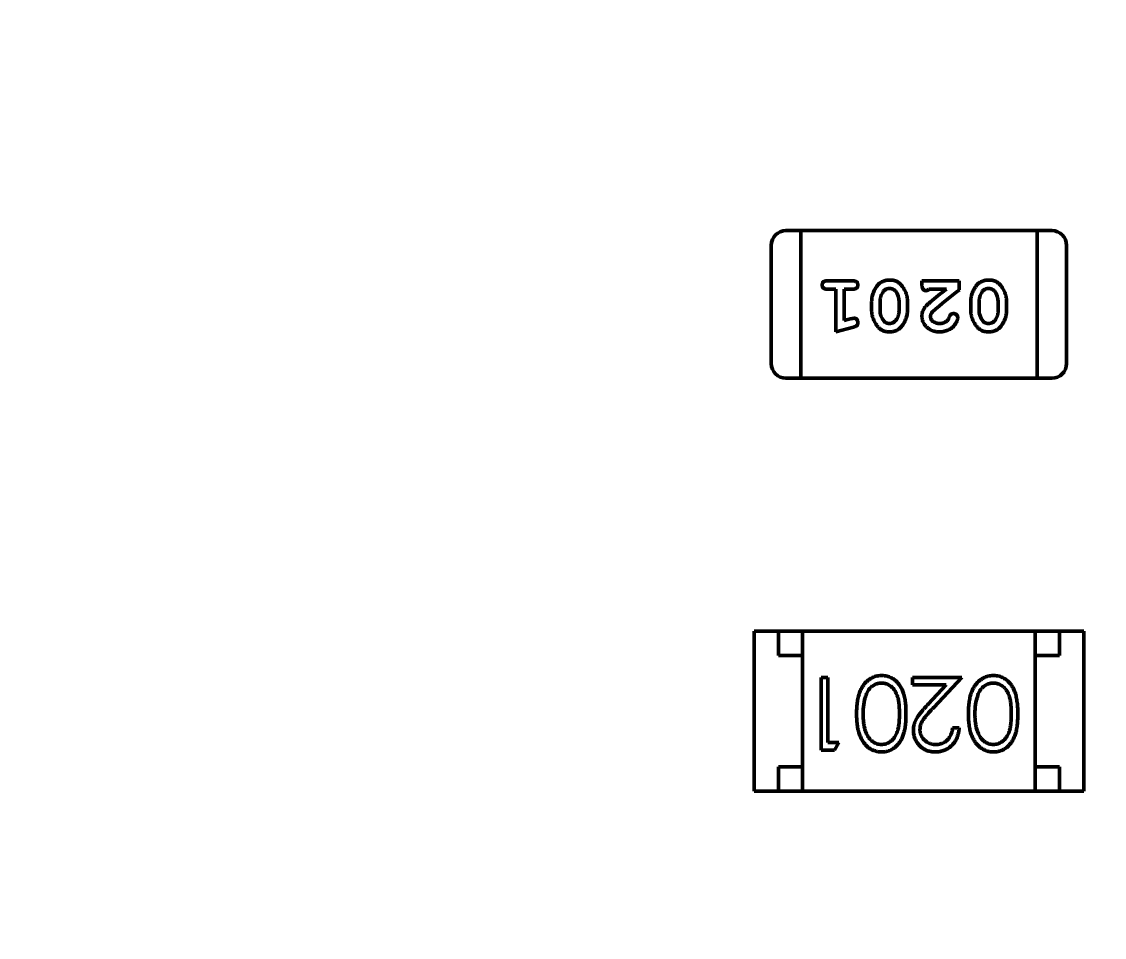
# Model space of a CAD drawing. Header units: millimetres. Extents: x 71 to 428, y 120 to 295.
# Drawn here: x 324.537 to 326.771, y 209.759 to 211.649 of the extents above; entities that cross this region are included whole.
import ezdxf

# ---------------------------------------------------------------- set-up
doc = ezdxf.new("R2010")
doc.units = ezdxf.units.MM
doc.header["$LTSCALE"] = 0.75
doc.layers.add('Dim', color=3, linetype='Continuous', lineweight=25)
doc.layers.add('Visible', color=7, linetype='Continuous', lineweight=50)
doc.layers.add('尺寸标注', color=3, linetype='Continuous')
doc.styles.get("Standard").update_dxf_attribs({"font": 'arial.ttf'})
doc.dimstyles.new('Dim-ISO-25', dxfattribs={"dimtxt": 3.5, "dimasz": 3.5, "dimexe": 2.1, "dimexo": 2.1, "dimgap": 1.4, "dimtad": 1, "dimzin": 12, "dimdsep": 46, "dimtxsty": 'Standard', "dimcen": 0, "dimazin": 3, "dimtp": 0.1, "dimtm": 0.1, "dimtfac": 0.714286, "dimtmove": 0, "dimatfit": 3, "dimfxl": 1, "dimtzin": 12, "dimarcsym": 0})

# ---------------------------------------------------------------- blocks, each defined once
blk = doc.blocks.new('*D91')
at = {"color": 0, "linetype": 'ByBlock', "lineweight": -2}
for p, q in [((301.1074, 204.496), (301.1074, 211.496)), ((302.8881, 204.496), (299.0074, 204.496)), ((301.1074, 204.496), (301.1074, 196.6177)), ((323.797, 196.6177), (299.0074, 196.6177)), ((301.1074, 196.6177), (301.1074, 180.2355))]:
    blk.add_line(p, q, dxfattribs=at)
at = {"color": 0, "linetype": 'ByBlock'}
for points in [[(301.1074, 204.496), (300.524, 207.996), (301.6907, 207.996)], [(301.1074, 196.6177), (300.524, 193.1177), (301.6907, 193.1177)]]:
    blk.add_solid(points, dxfattribs=at)
at = {"layer": 'Defpoints', "color": 0, "linetype": 'ByBlock'}
for p in [(304.9881, 204.496), (325.897, 196.6177)]:
    blk.add_point(p, dxfattribs=at)
at = {"color": 0, "linetype": 'ByBlock', "lineweight": -2, "insert": (297.9204, 184.9266), "char_height": 3.5, "attachment_point": 5, "rotation": 90}
blk.add_mtext('\\A0;7.9', dxfattribs=at)
blk = doc.blocks.new('*D108')
at = {"color": 0, "linetype": 'ByBlock', "lineweight": -2}
for p, q in [((339.5414, 239.9919), (278.368, 239.9919)), ((280.468, 239.9919), (280.468, 204.496)), ((300.7881, 204.496), (278.368, 204.496))]:
    blk.add_line(p, q, dxfattribs=at)
at = {"color": 0, "linetype": 'ByBlock'}
for points in [[(280.468, 239.9919), (279.8846, 236.4919), (281.0513, 236.4919)], [(280.468, 204.496), (279.8846, 207.996), (281.0513, 207.996)]]:
    blk.add_solid(points, dxfattribs=at)
at = {"layer": 'Defpoints', "color": 0, "linetype": 'ByBlock'}
for p in [(341.6414, 239.9919), (302.8881, 204.496)]:
    blk.add_point(p, dxfattribs=at)
at = {"color": 0, "linetype": 'ByBlock', "lineweight": -2, "insert": (277.2798, 222.2439), "char_height": 3.5, "attachment_point": 5, "rotation": 90}
blk.add_mtext('\\A0;35.5', dxfattribs=at)
blk = doc.blocks.new('*D109')
at = {"color": 0, "linetype": 'ByBlock', "lineweight": -2}
for p, q in [((352.9086, 242.8617), (269.2309, 242.8617)), ((271.3309, 242.8617), (271.3309, 204.496)), ((301.8219, 204.496), (269.2309, 204.496))]:
    blk.add_line(p, q, dxfattribs=at)
at = {"color": 0, "linetype": 'ByBlock'}
for points in [[(271.3309, 242.8617), (270.7475, 239.3617), (271.9142, 239.3617)], [(271.3309, 204.496), (270.7475, 207.996), (271.9142, 207.996)]]:
    blk.add_solid(points, dxfattribs=at)
at = {"layer": 'Defpoints', "color": 0, "linetype": 'ByBlock'}
for p in [(355.0086, 242.8617), (303.9219, 204.496)]:
    blk.add_point(p, dxfattribs=at)
at = {"color": 0, "linetype": 'ByBlock', "lineweight": -2, "insert": (268.1427, 223.6788), "char_height": 3.5, "attachment_point": 5, "rotation": 90}
blk.add_mtext('\\A0;38.37', dxfattribs=at)

msp = doc.modelspace()

# ---------------------------------------------------------------- linework, layer by layer
at = {"layer": 'Visible'}
for p, q in [((326.1447, 211.2181), (326.1142, 211.2181)), ((326.1447, 211.1876), (326.1447, 211.2181)), ((326.6324, 211.2181), (326.1447, 211.2181)), ((326.1447, 211.2181), (326.1447, 211.1876)), ((326.6324, 211.2181), (326.6324, 211.1876)), ((326.6324, 211.2181), (326.6324, 211.1876)), ((326.6628, 211.2181), (326.6324, 211.2181)), ((326.0837, 211.1876), (326.0837, 210.9438)), ((326.1447, 211.1876), (326.1447, 210.9438)), ((326.1447, 210.9438), (326.1447, 211.1876)), ((326.6324, 210.9438), (326.6324, 211.1876)), ((326.6324, 210.9438), (326.6324, 211.1876)), ((326.6933, 210.9438), (326.6933, 211.1876)), ((326.1997, 211.1145), (326.2517, 211.1145)), ((326.3948, 211.1145), (326.4719, 211.1145)), ((326.3948, 211.1066), (326.3948, 211.1145)), ((326.4719, 211.1145), (326.4719, 211.0956)), ((326.217, 211.0972), (326.1997, 211.0972)), ((326.217, 211.0091), (326.217, 211.0972)), ((326.2343, 211.0972), (326.2343, 211.0322)), ((326.2517, 211.0972), (326.2343, 211.0972)), ((326.4452, 211.0972), (326.409, 211.0972)), ((326.291, 211.0537), (326.291, 211.0715)), ((326.3083, 211.054), (326.3083, 211.0712)), ((326.3476, 211.0712), (326.3476, 211.054)), ((326.3649, 211.0715), (326.3649, 211.0537)), ((326.4955, 211.0537), (326.4955, 211.0715)), ((326.5128, 211.054), (326.5128, 211.0712)), ((326.5521, 211.0712), (326.5521, 211.054)), ((326.5694, 211.0715), (326.5694, 211.0537)), ((326.2343, 211.0322), (326.2494, 211.0364)), ((326.2536, 211.019), (326.217, 211.0091)), ((326.1447, 210.9133), (326.1447, 210.9438)), ((326.1447, 210.9438), (326.1447, 210.9133)), ((326.6324, 210.9438), (326.6324, 210.9133)), ((326.6324, 210.9438), (326.6324, 210.9133)), ((326.1142, 210.9133), (326.1447, 210.9133)), ((326.1447, 210.9133), (326.6324, 210.9133)), ((326.6324, 210.9133), (326.6628, 210.9133)), ((326.0486, 210.3912), (326.0486, 210.0612)), ((326.0486, 210.3912), (326.0986, 210.3912)), ((326.1486, 210.3912), (326.0986, 210.3912)), ((326.0986, 210.3912), (326.0986, 210.3412)), ((326.1486, 210.0612), (326.1486, 210.3912)), ((326.1486, 210.3912), (326.6286, 210.3912)), ((326.6786, 210.3912), (326.6286, 210.3912)), ((326.6286, 210.0612), (326.6286, 210.3912)), ((326.6786, 210.3412), (326.6786, 210.3912)), ((326.7286, 210.3912), (326.6786, 210.3912)), ((326.7286, 210.3912), (326.7286, 210.0612)), ((326.0986, 210.3412), (326.1486, 210.3412)), ((326.1486, 210.3412), (326.1486, 210.1112)), ((326.6286, 210.3412), (326.6786, 210.3412)), ((326.6286, 210.3412), (326.6286, 210.1112)), ((326.1868, 210.296), (326.2003, 210.296)), ((326.1868, 210.146), (326.1868, 210.296)), ((326.2003, 210.296), (326.2003, 210.1614)), ((326.3753, 210.296), (326.4772, 210.296)), ((326.3753, 210.2806), (326.3753, 210.296)), ((326.4772, 210.296), (326.419, 210.2339)), ((326.4451, 210.2806), (326.3753, 210.2806)), ((326.4076, 210.2405), (326.4451, 210.2806)), ((326.458, 210.1921), (326.4714, 210.1921)), ((326.2003, 210.1614), (326.2234, 210.1614)), ((326.2234, 210.1614), (326.2146, 210.146)), ((326.2146, 210.146), (326.1868, 210.146)), ((326.0986, 210.1112), (326.0986, 210.0612)), ((326.1486, 210.1112), (326.0986, 210.1112)), ((326.6786, 210.1112), (326.6286, 210.1112)), ((326.6786, 210.0612), (326.6786, 210.1112)), ((326.0486, 210.0612), (326.0986, 210.0612)), ((326.0986, 210.0612), (326.1486, 210.0612)), ((326.1486, 210.0612), (326.6286, 210.0612)), ((326.6286, 210.0612), (326.6786, 210.0612)), ((326.7286, 210.0612), (326.6786, 210.0612))]:
    msp.add_line(p, q, dxfattribs=at)
at = {"layer": 'Visible', "extrusion": (0, 0, -1)}
msp.add_circle((-354.8964, 204.496), 47.93, dxfattribs=at)
for centre, start, end in [((-326.1142, 211.1876), 360, 90), ((-326.6628, 211.1876), 90, 180)]:
    msp.add_arc(centre, 0.0305, start, end, dxfattribs=at)
at = {"layer": 'Visible'}
for centre, radius, start, end in [((326.3131, 211.0718), 0.0345, 358.9143, 38.8744), ((327.0062, 210.3653), 0.9222, 127.4735, 130.1522), ((326.8685, 210.5515), 0.6732, 126.0869, 132.1374), ((326.5176, 211.0718), 0.0345, 358.9143, 38.8744), ((326.2565, 211.0138), 0.0236, 94.1731, 107.5488), ((326.3431, 211.0533), 0.0348, 178.967, 218.4954), ((326.5476, 211.0533), 0.0348, 178.967, 218.4954), ((326.1142, 210.9438), 0.0305, 180, 270), ((326.6628, 210.9438), 0.0305, 270, 0), ((326.3847, 210.2236), 0.1113, 161.6443, 181.3671), ((326.6155, 210.2236), 0.1113, 161.6443, 181.3671)]:
    msp.add_arc(centre, radius, start, end, dxfattribs=at)
for points, knots in [([(326.1887, 211.1058), (326.1888, 211.1065), (326.1888, 211.1076), (326.1893, 211.1093), (326.1902, 211.1108), (326.1913, 211.1122), (326.1929, 211.1133), (326.1948, 211.114), (326.1972, 211.1144), (326.1988, 211.1145), (326.1997, 211.1145)], [0, 0, 0, 0, 0.00000180137, 0.00000349589, 0.00000515538, 0.00000687211, 0.0000086808, 0.0000106835, 0.00001300762, 0.0000156532, 0.0000156532, 0.0000156532, 0.0000156532]), ([(326.1997, 211.0972), (326.1988, 211.0972), (326.1972, 211.0973), (326.1948, 211.0977), (326.1929, 211.0985), (326.1913, 211.0996), (326.1902, 211.1009), (326.1893, 211.1024), (326.1888, 211.104), (326.1888, 211.1052), (326.1887, 211.1058)], [0, 0, 0, 0, 0.00000266875, 0.00000501324, 0.00000704249, 0.00000886703, 0.0000105988, 0.00001225146, 0.00001396082, 0.00001577798, 0.00001577798, 0.00001577798, 0.00001577798]), ([(326.2517, 211.1145), (326.2525, 211.1145), (326.2542, 211.1144), (326.2566, 211.114), (326.2585, 211.1132), (326.2601, 211.1122), (326.2612, 211.1108), (326.2621, 211.1093), (326.2626, 211.1076), (326.2626, 211.1065), (326.2627, 211.1058)], [0, 0, 0, 0, 0.00000267139, 0.0000050182, 0.00000704044, 0.00000888684, 0.00001060418, 0.00001227988, 0.00001399093, 0.00001580988, 0.00001580988, 0.00001580988, 0.00001580988]), ([(326.2627, 211.1058), (326.2626, 211.1052), (326.2626, 211.104), (326.2621, 211.1024), (326.2612, 211.1009), (326.2601, 211.0995), (326.2585, 211.0985), (326.2566, 211.0977), (326.2542, 211.0973), (326.2525, 211.0972), (326.2517, 211.0972)], [0, 0, 0, 0, 0.00000181765, 0.00000352748, 0.00000518059, 0.00000689671, 0.00000874178, 0.00001077158, 0.00001311671, 0.00001578619, 0.00001578619, 0.00001578619, 0.00001578619]), ([(326.291, 211.0715), (326.291, 211.0728), (326.2911, 211.0754), (326.2915, 211.0793), (326.2923, 211.0831), (326.2933, 211.0869), (326.2947, 211.0907), (326.2963, 211.0944), (326.2983, 211.0981), (326.3005, 211.1017), (326.3029, 211.105), (326.3057, 211.108), (326.3088, 211.1105), (326.3121, 211.1125), (326.3157, 211.1141), (326.3195, 211.1152), (326.3236, 211.116), (326.3264, 211.116), (326.3279, 211.1161)], [0, 0, 0, 0, 0.00000392684, 0.00000785143, 0.00001177672, 0.00001571618, 0.00001972871, 0.00002380569, 0.00002796783, 0.00003225561, 0.00003649073, 0.00004054073, 0.00004446857, 0.0000483457, 0.00005223474, 0.00005622497, 0.00006035531, 0.00006470459, 0.00006470459, 0.00006470459, 0.00006470459]), ([(326.3279, 211.1161), (326.3295, 211.116), (326.3327, 211.1159), (326.3373, 211.1151), (326.3415, 211.1138), (326.3446, 211.1122), (326.347, 211.1106), (326.3487, 211.1092), (326.3504, 211.1075), (326.3521, 211.1056), (326.3538, 211.1035), (326.3554, 211.1012), (326.3571, 211.0987), (326.3586, 211.0959), (326.3601, 211.0931), (326.3614, 211.0901), (326.3625, 211.0871), (326.3634, 211.0841), (326.3641, 211.081), (326.3646, 211.0778), (326.3649, 211.0747), (326.3649, 211.0725), (326.3649, 211.0715)], [0, 0, 0, 0, 0.00000497342, 0.0000096394, 0.00001402095, 0.00001825168, 0.00002037965, 0.00002265599, 0.00002504403, 0.00002759278, 0.00003028011, 0.00003314629, 0.00003618373, 0.00003942054, 0.00004270743, 0.0000459775, 0.00004918291, 0.00005238891, 0.00005556952, 0.00005878627, 0.00006197839, 0.00006523258, 0.00006523258, 0.00006523258, 0.00006523258]), ([(326.4035, 211.094), (326.4028, 211.0941), (326.4016, 211.0941), (326.3999, 211.0947), (326.3984, 211.0956), (326.3971, 211.0969), (326.396, 211.0986), (326.3953, 211.1009), (326.3949, 211.1036), (326.3948, 211.1056), (326.3948, 211.1066)], [0, 0, 0, 0, 0.00000187764, 0.00000361327, 0.00000531251, 0.0000070813, 0.00000902226, 0.00001129545, 0.00001397833, 0.00001713871, 0.00001713871, 0.00001713871, 0.00001713871]), ([(326.4955, 211.0715), (326.4955, 211.0728), (326.4956, 211.0754), (326.496, 211.0793), (326.4968, 211.0831), (326.4978, 211.0869), (326.4992, 211.0907), (326.5008, 211.0944), (326.5028, 211.0981), (326.505, 211.1017), (326.5075, 211.105), (326.5103, 211.108), (326.5133, 211.1105), (326.5166, 211.1125), (326.5202, 211.1141), (326.524, 211.1152), (326.5281, 211.116), (326.5309, 211.116), (326.5324, 211.1161)], [0, 0, 0, 0, 0.00000392684, 0.00000785143, 0.00001177672, 0.00001571618, 0.00001972871, 0.00002380569, 0.00002796783, 0.00003225561, 0.00003649073, 0.00004054073, 0.00004446857, 0.0000483457, 0.00005223474, 0.00005622497, 0.00006035531, 0.00006470459, 0.00006470459, 0.00006470459, 0.00006470459]), ([(326.5324, 211.1161), (326.534, 211.116), (326.5372, 211.1159), (326.5418, 211.1151), (326.546, 211.1138), (326.5492, 211.1122), (326.5515, 211.1106), (326.5533, 211.1092), (326.555, 211.1075), (326.5567, 211.1056), (326.5583, 211.1035), (326.5599, 211.1012), (326.5616, 211.0987), (326.5631, 211.0959), (326.5646, 211.0931), (326.5659, 211.0901), (326.567, 211.0871), (326.5679, 211.0841), (326.5686, 211.081), (326.5691, 211.0778), (326.5694, 211.0747), (326.5694, 211.0725), (326.5694, 211.0715)], [0, 0, 0, 0, 0.00000497342, 0.0000096394, 0.00001402095, 0.00001825168, 0.00002037965, 0.00002265599, 0.00002504403, 0.00002759278, 0.00003028011, 0.00003314629, 0.00003618373, 0.00003942054, 0.00004270743, 0.0000459775, 0.00004918291, 0.00005238891, 0.00005556952, 0.00005878627, 0.00006197839, 0.00006523258, 0.00006523258, 0.00006523258, 0.00006523258]), ([(326.3083, 211.0712), (326.3083, 211.0722), (326.3084, 211.0743), (326.3087, 211.0774), (326.3092, 211.0803), (326.3101, 211.0831), (326.3111, 211.0858), (326.3123, 211.0883), (326.3138, 211.0907), (326.315, 211.0922), (326.3155, 211.093)], [0, 0, 0, 0, 0.00000318535, 0.00000626171, 0.00000925226, 0.0000121569, 0.00001503035, 0.00001784417, 0.00002067944, 0.00002351696, 0.00002351696, 0.00002351696, 0.00002351696]), ([(326.3155, 211.093), (326.3159, 211.0934), (326.3167, 211.0943), (326.3181, 211.0955), (326.3195, 211.0965), (326.321, 211.0974), (326.3226, 211.098), (326.3243, 211.0984), (326.326, 211.0987), (326.3272, 211.0987), (326.3278, 211.0988)], [0, 0, 0, 0, 0.0000018202, 0.00000358945, 0.00000532878, 0.00000700563, 0.00000871996, 0.00001041883, 0.00001217822, 0.00001401743, 0.00001401743, 0.00001401743, 0.00001401743]), ([(326.3278, 211.0988), (326.3297, 211.0987), (326.332, 211.0987), (326.3358, 211.097), (326.3367, 211.0965), (326.3386, 211.095), (326.3393, 211.0942), (326.34, 211.0935)], [-0.001302871, -0.001302871, -0.001302871, -0.001302871, -0.000568367, -0.000568367, -0.000303346, -0.000303346, 0, 0, 0, 0]), ([(326.409, 211.0972), (326.4085, 211.0967), (326.4077, 211.0958), (326.4062, 211.0948), (326.4049, 211.0942), (326.4039, 211.0941), (326.4035, 211.094)], [0, 0, 0, 0, 0.000001979447, 0.000003689122, 0.000005162448, 0.000006502727, 0.000006502727, 0.000006502727, 0.000006502727]), ([(326.5128, 211.0712), (326.5128, 211.0722), (326.5129, 211.0743), (326.5132, 211.0774), (326.5137, 211.0803), (326.5146, 211.0831), (326.5156, 211.0858), (326.5169, 211.0883), (326.5183, 211.0907), (326.5195, 211.0922), (326.52, 211.093)], [0, 0, 0, 0, 0.00000318535, 0.00000626171, 0.00000925226, 0.0000121569, 0.00001503035, 0.00001784417, 0.00002067944, 0.00002351696, 0.00002351696, 0.00002351696, 0.00002351696]), ([(326.52, 211.093), (326.5204, 211.0934), (326.5212, 211.0943), (326.5226, 211.0955), (326.524, 211.0965), (326.5255, 211.0974), (326.5271, 211.098), (326.5288, 211.0984), (326.5305, 211.0987), (326.5317, 211.0987), (326.5323, 211.0988)], [0, 0, 0, 0, 0.0000018202, 0.00000358945, 0.00000532878, 0.00000700563, 0.00000871996, 0.00001041883, 0.00001217822, 0.00001401743, 0.00001401743, 0.00001401743, 0.00001401743]), ([(326.5323, 211.0988), (326.5341, 211.0987), (326.5365, 211.0987), (326.5403, 211.097), (326.5412, 211.0965), (326.5431, 211.095), (326.5438, 211.0942), (326.5445, 211.0935)], [-0.00130772, -0.00130772, -0.00130772, -0.00130772, -0.000568367, -0.000568367, -0.000303346, -0.000303346, 0, 0, 0, 0]), ([(326.3948, 211.0419), (326.3948, 211.043), (326.3949, 211.0452), (326.3955, 211.0485), (326.3964, 211.0517), (326.3974, 211.0542), (326.3986, 211.0563), (326.3997, 211.0579), (326.401, 211.0597), (326.4026, 211.0616), (326.4045, 211.0636), (326.4066, 211.0657), (326.409, 211.0679), (326.4107, 211.0694), (326.4116, 211.0702)], [0, 0, 0, 0, 0.00000342014, 0.00000675686, 0.0000100548, 0.00001336016, 0.00001511038, 0.00001710808, 0.00001935068, 0.00002182599, 0.00002457522, 0.00002758559, 0.00003084269, 0.00003438436, 0.00003438436, 0.00003438436, 0.00003438436]), ([(326.2548, 211.0374), (326.2553, 211.0374), (326.2563, 211.0373), (326.2578, 211.0368), (326.2592, 211.0359), (326.2604, 211.0347), (326.2614, 211.0333), (326.2621, 211.0317), (326.2626, 211.03), (326.2626, 211.0288), (326.2627, 211.0281)], [0, 0, 0, 0, 0.00000155142, 0.00000307615, 0.00000463796, 0.00000633435, 0.00000808701, 0.00000980672, 0.0000115757, 0.0000134416, 0.0000134416, 0.0000134416, 0.0000134416]), ([(326.3281, 211.0091), (326.3265, 211.0091), (326.3233, 211.0092), (326.3188, 211.01), (326.3146, 211.0113), (326.3114, 211.0129), (326.3091, 211.0145), (326.3073, 211.0159), (326.3056, 211.0176), (326.3039, 211.0194), (326.3023, 211.0215), (326.3006, 211.0239), (326.299, 211.0264), (326.2974, 211.0292), (326.2959, 211.032), (326.2946, 211.035), (326.2935, 211.038), (326.2925, 211.0411), (326.2919, 211.0442), (326.2913, 211.0473), (326.291, 211.0505), (326.291, 211.0526), (326.291, 211.0537)], [0, 0, 0, 0, 0.0000049509, 0.00000956577, 0.00001394934, 0.00001814864, 0.00002029821, 0.00002254065, 0.00002494766, 0.00002747925, 0.00003018326, 0.00003308541, 0.00003612424, 0.00003937499, 0.00004267473, 0.00004595618, 0.00004918637, 0.00005240085, 0.00005560716, 0.00005880481, 0.00006204786, 0.00006530354, 0.00006530354, 0.00006530354, 0.00006530354]), ([(326.3649, 211.0537), (326.3649, 211.0524), (326.3648, 211.0498), (326.3644, 211.0459), (326.3636, 211.0421), (326.3626, 211.0383), (326.3612, 211.0345), (326.3596, 211.0308), (326.3577, 211.0271), (326.3555, 211.0236), (326.353, 211.0202), (326.3502, 211.0172), (326.3472, 211.0147), (326.3439, 211.0126), (326.3403, 211.011), (326.3365, 211.0099), (326.3324, 211.0092), (326.3296, 211.0091), (326.3281, 211.0091)], [0, 0, 0, 0, 0.00000392332, 0.00000781989, 0.00001171272, 0.00001567896, 0.00001965637, 0.0000237297, 0.00002787662, 0.00003216055, 0.00003639187, 0.00004045616, 0.00004438048, 0.00004824611, 0.00005213167, 0.00005611832, 0.00006024496, 0.00006456571, 0.00006456571, 0.00006456571, 0.00006456571]), ([(326.3476, 211.054), (326.3476, 211.0529), (326.3475, 211.0508), (326.3472, 211.0478), (326.3467, 211.0448), (326.3458, 211.042), (326.3448, 211.0394), (326.3436, 211.0368), (326.3421, 211.0344), (326.3409, 211.0329), (326.3404, 211.0322)], [0, 0, 0, 0, 0.00000318492, 0.00000626087, 0.00000925103, 0.00001217896, 0.00001502895, 0.00001784239, 0.00002067728, 0.00002351442, 0.00002351442, 0.00002351442, 0.00002351442]), ([(326.4315, 211.0091), (326.4302, 211.0091), (326.4276, 211.0092), (326.4238, 211.0096), (326.4202, 211.0104), (326.4168, 211.0114), (326.4136, 211.0128), (326.4106, 211.0144), (326.4077, 211.0164), (326.4051, 211.0186), (326.4027, 211.0211), (326.4006, 211.0237), (326.3988, 211.0264), (326.3973, 211.0292), (326.3962, 211.0322), (326.3954, 211.0353), (326.3949, 211.0385), (326.3948, 211.0407), (326.3948, 211.0419)], [0, 0, 0, 0, 0.00000396152, 0.00000777318, 0.00001144186, 0.00001501091, 0.00001850341, 0.0000219689, 0.00002545535, 0.0000289496, 0.00003241385, 0.00003575633, 0.00003900914, 0.00004220711, 0.00004540995, 0.00004860867, 0.00005188381, 0.00005525319, 0.00005525319, 0.00005525319, 0.00005525319]), ([(326.4169, 211.0506), (326.4162, 211.0498), (326.4148, 211.0483), (326.4133, 211.0458), (326.4123, 211.0433), (326.4122, 211.0417), (326.4121, 211.0409)], [0, 0, 0, 0, 0.00000327363, 0.00000614506, 0.00000868134, 0.00001102863, 0.00001102863, 0.00001102863, 0.00001102863]), ([(326.4121, 211.0409), (326.4122, 211.04), (326.4123, 211.0381), (326.4134, 211.0354), (326.4151, 211.0329), (326.4174, 211.0307), (326.4203, 211.0288), (326.4237, 211.0274), (326.4275, 211.0265), (326.4302, 211.0264), (326.4316, 211.0264)], [0, 0, 0, 0, 0.00000276995, 0.00000554886, 0.00000847062, 0.00001170472, 0.00001512547, 0.00001868094, 0.00002249375, 0.00002666224, 0.00002666224, 0.00002666224, 0.00002666224]), ([(326.4687, 211.0384), (326.4687, 211.0375), (326.4685, 211.0356), (326.4676, 211.0325), (326.4661, 211.0292), (326.4642, 211.0257), (326.4617, 211.0221), (326.4585, 211.0188), (326.4549, 211.016), (326.4507, 211.0135), (326.4462, 211.0116), (326.4415, 211.0101), (326.4365, 211.0093), (326.4332, 211.0092), (326.4315, 211.0091)], [0, 0, 0, 0, 0.00000270097, 0.00000585083, 0.00000944726, 0.00001361474, 0.00001806426, 0.00002254117, 0.00002715344, 0.00003199017, 0.00003694194, 0.00004188211, 0.00004685466, 0.00005196179, 0.00005196179, 0.00005196179, 0.00005196179]), ([(326.4465, 211.0318), (326.447, 211.0323), (326.4481, 211.0334), (326.4493, 211.0354), (326.4505, 211.0377), (326.4511, 211.0394), (326.4514, 211.0403)], [0, 0, 0, 0, 0.000002175077, 0.000004534679, 0.00000710803, 0.00000994851, 0.00000994851, 0.00000994851, 0.00000994851]), ([(326.4514, 211.0403), (326.4517, 211.0408), (326.452, 211.0419), (326.4528, 211.0433), (326.4537, 211.0445), (326.4547, 211.0454), (326.4559, 211.0461), (326.4571, 211.0465), (326.4585, 211.0468), (326.4594, 211.0468), (326.4599, 211.0468)], [0, 0, 0, 0, 0.00000176971, 0.00000333785, 0.00000478827, 0.00000612499, 0.00000741067, 0.00000872109, 0.00001009523, 0.00001156844, 0.00001156844, 0.00001156844, 0.00001156844]), ([(326.4599, 211.0468), (326.4605, 211.0468), (326.4617, 211.0468), (326.4633, 211.0462), (326.4648, 211.0455), (326.4662, 211.0444), (326.4673, 211.043), (326.4681, 211.0416), (326.4686, 211.04), (326.4687, 211.039), (326.4687, 211.0384)], [0, 0, 0, 0, 0.00000173224, 0.00000338557, 0.00000506021, 0.00000680672, 0.00000853127, 0.00001015356, 0.00001173733, 0.00001335086, 0.00001335086, 0.00001335086, 0.00001335086]), ([(326.5326, 211.0091), (326.531, 211.0091), (326.5278, 211.0092), (326.5233, 211.01), (326.5191, 211.0113), (326.516, 211.0129), (326.5136, 211.0145), (326.5119, 211.0159), (326.5101, 211.0176), (326.5084, 211.0194), (326.5068, 211.0215), (326.5051, 211.0239), (326.5035, 211.0264), (326.5019, 211.0292), (326.5004, 211.032), (326.4991, 211.035), (326.498, 211.038), (326.4971, 211.0411), (326.4964, 211.0442), (326.4958, 211.0473), (326.4956, 211.0505), (326.4955, 211.0526), (326.4955, 211.0537)], [0, 0, 0, 0, 0.0000049509, 0.00000956577, 0.00001394934, 0.00001814864, 0.00002029821, 0.00002254065, 0.00002494766, 0.00002747925, 0.00003018326, 0.00003308541, 0.00003612424, 0.00003937499, 0.00004267473, 0.00004595618, 0.00004918637, 0.00005240085, 0.00005560716, 0.00005880481, 0.00006204786, 0.00006530354, 0.00006530354, 0.00006530354, 0.00006530354]), ([(326.5694, 211.0537), (326.5694, 211.0524), (326.5693, 211.0498), (326.5689, 211.0459), (326.5682, 211.0421), (326.5671, 211.0383), (326.5658, 211.0345), (326.5641, 211.0308), (326.5622, 211.0271), (326.56, 211.0236), (326.5575, 211.0202), (326.5547, 211.0172), (326.5517, 211.0147), (326.5484, 211.0126), (326.5448, 211.011), (326.541, 211.0099), (326.5369, 211.0092), (326.5341, 211.0091), (326.5326, 211.0091)], [0, 0, 0, 0, 0.00000392332, 0.00000781989, 0.00001171272, 0.00001567896, 0.00001965637, 0.0000237297, 0.00002787662, 0.00003216055, 0.00003639187, 0.00004045616, 0.00004438048, 0.00004824611, 0.00005213167, 0.00005611832, 0.00006024496, 0.00006456571, 0.00006456571, 0.00006456571, 0.00006456571]), ([(326.5521, 211.054), (326.5521, 211.0529), (326.552, 211.0508), (326.5517, 211.0478), (326.5512, 211.0448), (326.5503, 211.042), (326.5494, 211.0394), (326.5481, 211.0368), (326.5466, 211.0344), (326.5455, 211.0329), (326.5449, 211.0322)], [0, 0, 0, 0, 0.00000318492, 0.00000626087, 0.00000925103, 0.00001217896, 0.00001502895, 0.00001784239, 0.00002067728, 0.00002351442, 0.00002351442, 0.00002351442, 0.00002351442]), ([(326.2627, 211.0281), (326.2627, 211.0276), (326.2626, 211.0265), (326.2623, 211.025), (326.2617, 211.0237), (326.2609, 211.0225), (326.2597, 211.0215), (326.2581, 211.0206), (326.256, 211.0197), (326.2545, 211.0192), (326.2536, 211.019)], [0, 0, 0, 0, 0.0000016554, 0.00000317637, 0.00000457095, 0.00000589892, 0.0000073621, 0.00000919188, 0.00001140337, 0.00001403183, 0.00001403183, 0.00001403183, 0.00001403183]), ([(326.328, 211.0264), (326.3263, 211.0264), (326.3239, 211.0265), (326.3201, 211.0282), (326.3191, 211.0287), (326.3172, 211.0302), (326.3165, 211.0309), (326.3159, 211.0317)], [-0.001290056, -0.001290056, -0.001290056, -0.001290056, -0.000574455, -0.000574455, -0.000312129, -0.000312129, 0, 0, 0, 0]), ([(326.3404, 211.0322), (326.34, 211.0317), (326.3392, 211.0308), (326.3378, 211.0297), (326.3364, 211.0286), (326.3349, 211.0278), (326.3333, 211.0272), (326.3316, 211.0267), (326.3298, 211.0265), (326.3286, 211.0264), (326.328, 211.0264)], [0, 0, 0, 0, 0.00000183944, 0.00000361127, 0.00000533318, 0.000007034, 0.00000875084, 0.00001047589, 0.00001226209, 0.00001410398, 0.00001410398, 0.00001410398, 0.00001410398]), ([(326.4316, 211.0264), (326.4339, 211.0264), (326.4364, 211.0265), (326.4432, 211.029), (326.4453, 211.0308), (326.4465, 211.0318)], [0, 0, 0, 0, 0.000683895, 0.000683895, 0.001354625, 0.001354625, 0.001354625, 0.001354625]), ([(326.5325, 211.0264), (326.5308, 211.0264), (326.5284, 211.0265), (326.5246, 211.0282), (326.5237, 211.0287), (326.5217, 211.0302), (326.5211, 211.0309), (326.5204, 211.0317)], [-0.001290056, -0.001290056, -0.001290056, -0.001290056, -0.000574455, -0.000574455, -0.000312129, -0.000312129, 0, 0, 0, 0]), ([(326.5449, 211.0322), (326.5445, 211.0317), (326.5437, 211.0308), (326.5423, 211.0297), (326.5409, 211.0286), (326.5394, 211.0278), (326.5378, 211.0272), (326.5361, 211.0267), (326.5343, 211.0265), (326.5331, 211.0264), (326.5325, 211.0264)], [0, 0, 0, 0, 0.00000183944, 0.00000361127, 0.00000533318, 0.000007034, 0.00000875084, 0.00001047589, 0.00001226209, 0.00001410398, 0.00001410398, 0.00001410398, 0.00001410398]), ([(326.2599, 210.221), (326.2599, 210.2233), (326.26, 210.2278), (326.2603, 210.2343), (326.2608, 210.2405), (326.2615, 210.2463), (326.2625, 210.2518), (326.2637, 210.2569), (326.265, 210.2616), (326.2666, 210.266), (326.2684, 210.2701), (326.2703, 210.2739), (326.2724, 210.2774), (326.2746, 210.2807), (326.277, 210.2838), (326.2796, 210.2865), (326.2824, 210.2891), (326.2853, 210.2913), (326.2883, 210.2933), (326.2914, 210.2951), (326.2946, 210.2965), (326.2978, 210.2977), (326.3012, 210.2987), (326.3046, 210.2993), (326.3081, 210.2998), (326.3105, 210.2998), (326.3117, 210.2998)], [0, 0, 0, 0, 0.065063, 0.126773, 0.185516, 0.240765, 0.29298, 0.34225, 0.388919, 0.432776, 0.474628, 0.514775, 0.553606, 0.591426, 0.628028, 0.663804, 0.698984, 0.733591, 0.767628, 0.801208, 0.834264, 0.866981, 0.89972, 0.932702, 0.966176, 1, 1, 1, 1]), ([(326.3117, 210.2998), (326.3129, 210.2998), (326.3152, 210.2998), (326.3187, 210.2993), (326.322, 210.2987), (326.3253, 210.2978), (326.3285, 210.2966), (326.3316, 210.2952), (326.3346, 210.2935), (326.3375, 210.2916), (326.3403, 210.2894), (326.343, 210.2869), (326.3454, 210.2842), (326.3477, 210.2812), (326.3499, 210.278), (326.3519, 210.2746), (326.3538, 210.2709), (326.3555, 210.2669), (326.357, 210.2625), (326.3583, 210.2578), (326.3594, 210.2526), (326.3603, 210.2471), (326.361, 210.2412), (326.3615, 210.2348), (326.3618, 210.2281), (326.3618, 210.2234), (326.3618, 210.221)], [0, 0, 0, 0, 0.033787, 0.066622, 0.099285, 0.131361, 0.163585, 0.196104, 0.228902, 0.262158, 0.295991, 0.330218, 0.36506, 0.400951, 0.43762, 0.475708, 0.515381, 0.556414, 0.599765, 0.646424, 0.696431, 0.749782, 0.806573, 0.867436, 0.931887, 1, 1, 1, 1]), ([(326.4907, 210.221), (326.4907, 210.2233), (326.4908, 210.2278), (326.491, 210.2343), (326.4916, 210.2405), (326.4923, 210.2463), (326.4933, 210.2518), (326.4944, 210.2569), (326.4958, 210.2616), (326.4974, 210.266), (326.4991, 210.2701), (326.5011, 210.2739), (326.5031, 210.2774), (326.5054, 210.2807), (326.5078, 210.2838), (326.5104, 210.2865), (326.5131, 210.2891), (326.516, 210.2913), (326.519, 210.2933), (326.5221, 210.2951), (326.5253, 210.2965), (326.5286, 210.2977), (326.5319, 210.2987), (326.5354, 210.2993), (326.5389, 210.2998), (326.5413, 210.2998), (326.5425, 210.2998)], [0, 0, 0, 0, 0.065063, 0.126773, 0.185516, 0.240765, 0.29298, 0.34225, 0.388919, 0.432776, 0.474628, 0.514775, 0.553606, 0.591426, 0.628028, 0.663804, 0.698984, 0.733591, 0.767628, 0.801208, 0.834264, 0.866981, 0.89972, 0.932702, 0.966176, 1, 1, 1, 1]), ([(326.5425, 210.2998), (326.5436, 210.2998), (326.546, 210.2998), (326.5494, 210.2993), (326.5528, 210.2987), (326.556, 210.2978), (326.5593, 210.2966), (326.5623, 210.2952), (326.5654, 210.2935), (326.5683, 210.2916), (326.5711, 210.2894), (326.5737, 210.2869), (326.5762, 210.2842), (326.5785, 210.2812), (326.5807, 210.278), (326.5827, 210.2746), (326.5845, 210.2709), (326.5862, 210.2669), (326.5878, 210.2625), (326.5891, 210.2578), (326.5901, 210.2526), (326.591, 210.2471), (326.5918, 210.2412), (326.5923, 210.2348), (326.5926, 210.2281), (326.5926, 210.2234), (326.5926, 210.221)], [0, 0, 0, 0, 0.033787, 0.066622, 0.099285, 0.131361, 0.163585, 0.196104, 0.228902, 0.262158, 0.295991, 0.330218, 0.36506, 0.400951, 0.43762, 0.475708, 0.515381, 0.556414, 0.599765, 0.646424, 0.696431, 0.749782, 0.806573, 0.867436, 0.931887, 1, 1, 1, 1]), ([(326.3112, 210.2844), (326.3096, 210.2844), (326.3063, 210.2842), (326.3014, 210.2829), (326.2967, 210.2809), (326.293, 210.2786), (326.2902, 210.2763), (326.2882, 210.2744), (326.2863, 210.2723), (326.2846, 210.27), (326.283, 210.2674), (326.2815, 210.2647), (326.2802, 210.2618), (326.2794, 210.2597), (326.2791, 210.2587)], [0, 0, 0, 0, 0.112813, 0.225394, 0.339595, 0.459675, 0.521735, 0.583926, 0.648174, 0.713881, 0.781004, 0.851451, 0.924051, 1, 1, 1, 1]), ([(326.3484, 210.221), (326.3484, 210.223), (326.3484, 210.2269), (326.3481, 210.2325), (326.3477, 210.2378), (326.3473, 210.2427), (326.3466, 210.2472), (326.3459, 210.2513), (326.3449, 210.2551), (326.3438, 210.2585), (326.3426, 210.2616), (326.3412, 210.2645), (326.3398, 210.2672), (326.3381, 210.2697), (326.3364, 210.2721), (326.3345, 210.2742), (326.3324, 210.2761), (326.3296, 210.2784), (326.3258, 210.2808), (326.3211, 210.2829), (326.3162, 210.2842), (326.3129, 210.2843), (326.3112, 210.2844)], [0, 0, 0, 0, 0.072951, 0.141584, 0.205926, 0.265301, 0.320597, 0.371817, 0.41879, 0.461699, 0.502134, 0.540804, 0.578181, 0.614297, 0.649678, 0.684299, 0.718359, 0.752081, 0.817652, 0.879722, 0.939966, 1, 1, 1, 1]), ([(326.542, 210.2844), (326.5403, 210.2844), (326.537, 210.2842), (326.5322, 210.2829), (326.5275, 210.2809), (326.5238, 210.2786), (326.521, 210.2763), (326.519, 210.2744), (326.5171, 210.2723), (326.5154, 210.27), (326.5138, 210.2674), (326.5123, 210.2647), (326.511, 210.2618), (326.5102, 210.2597), (326.5098, 210.2587)], [0, 0, 0, 0, 0.112813, 0.225394, 0.339595, 0.459675, 0.521735, 0.583926, 0.648174, 0.713881, 0.781004, 0.851451, 0.924051, 1, 1, 1, 1]), ([(326.5791, 210.221), (326.5791, 210.223), (326.5791, 210.2269), (326.5789, 210.2325), (326.5785, 210.2378), (326.5781, 210.2427), (326.5774, 210.2472), (326.5766, 210.2513), (326.5757, 210.2551), (326.5746, 210.2585), (326.5734, 210.2616), (326.572, 210.2645), (326.5705, 210.2672), (326.5689, 210.2697), (326.5671, 210.2721), (326.5652, 210.2742), (326.5632, 210.2761), (326.5603, 210.2784), (326.5566, 210.2808), (326.5518, 210.2829), (326.547, 210.2842), (326.5437, 210.2843), (326.542, 210.2844)], [0, 0, 0, 0, 0.072951, 0.141584, 0.205926, 0.265301, 0.320597, 0.371817, 0.41879, 0.461699, 0.502134, 0.540804, 0.578181, 0.614297, 0.649678, 0.684299, 0.718359, 0.752081, 0.817652, 0.879722, 0.939966, 1, 1, 1, 1]), ([(326.3772, 210.1867), (326.3773, 210.1888), (326.3774, 210.1929), (326.3787, 210.199), (326.3806, 210.2049), (326.3829, 210.2097), (326.3852, 210.2135), (326.3873, 210.2166), (326.3898, 210.22), (326.3927, 210.2237), (326.3959, 210.2275), (326.3994, 210.2317), (326.4034, 210.236), (326.4061, 210.239), (326.4076, 210.2405)], [0, 0, 0, 0, 0.098702, 0.195672, 0.292422, 0.391343, 0.444462, 0.504229, 0.570352, 0.642546, 0.722288, 0.807921, 0.90047, 1, 1, 1, 1]), ([(326.419, 210.2339), (326.4176, 210.2324), (326.4149, 210.2296), (326.4111, 210.2254), (326.4076, 210.2216), (326.4045, 210.218), (326.4019, 210.2148), (326.3995, 210.2118), (326.3976, 210.2091), (326.3956, 210.206), (326.3936, 210.2022), (326.3919, 210.1976), (326.3909, 210.1928), (326.3907, 210.1895), (326.3907, 210.1879)], [0, 0, 0, 0, 0.110803, 0.212829, 0.306101, 0.390647, 0.466924, 0.534481, 0.593587, 0.644557, 0.7362, 0.825024, 0.911986, 1, 1, 1, 1]), ([(326.3117, 210.1421), (326.3105, 210.1421), (326.3081, 210.1422), (326.3046, 210.1426), (326.3012, 210.1432), (326.2979, 210.1442), (326.2946, 210.1454), (326.2914, 210.1468), (326.2883, 210.1485), (326.2854, 210.1505), (326.2825, 210.1527), (326.2798, 210.1553), (326.2772, 210.158), (326.2748, 210.1611), (326.2725, 210.1644), (326.2704, 210.1679), (326.2685, 210.1718), (326.2667, 210.1758), (326.2651, 210.1803), (326.2637, 210.185), (326.2625, 210.1901), (326.2616, 210.1956), (326.2608, 210.2015), (326.2603, 210.2077), (326.26, 210.2142), (326.2599, 210.2187), (326.2599, 210.221)], [0, 0, 0, 0, 0.033788, 0.067194, 0.099862, 0.132567, 0.165151, 0.197913, 0.231319, 0.265083, 0.299255, 0.334399, 0.369943, 0.406284, 0.444064, 0.482998, 0.523354, 0.565537, 0.609613, 0.656391, 0.705885, 0.758325, 0.813832, 0.872795, 0.934722, 1, 1, 1, 1]), ([(326.2734, 210.221), (326.2734, 210.2192), (326.2734, 210.2156), (326.2736, 210.2105), (326.2741, 210.2056), (326.2746, 210.2009), (326.2753, 210.1965), (326.2761, 210.1923), (326.2772, 210.1884), (326.2784, 210.1847), (326.2797, 210.1813), (326.2811, 210.1781), (326.2827, 210.1752), (326.2844, 210.1725), (326.2862, 210.17), (326.2881, 210.1678), (326.2902, 210.1658), (326.293, 210.1635), (326.2968, 210.1612), (326.3015, 210.159), (326.3063, 210.1578), (326.3096, 210.1576), (326.3112, 210.1575)], [0, 0, 0, 0, 0.065681, 0.128486, 0.188175, 0.245106, 0.299448, 0.350823, 0.399942, 0.446672, 0.491255, 0.533376, 0.573853, 0.612526, 0.649597, 0.685532, 0.720106, 0.753838, 0.818925, 0.880493, 0.940311, 1, 1, 1, 1]), ([(326.3112, 210.1575), (326.3129, 210.1576), (326.3162, 210.1578), (326.3211, 210.159), (326.3258, 210.1611), (326.3296, 210.1635), (326.3324, 210.1657), (326.3344, 210.1677), (326.3363, 210.1698), (326.3381, 210.1721), (326.3397, 210.1746), (326.3412, 210.1773), (326.3426, 210.1803), (326.3438, 210.1834), (326.3449, 210.1868), (326.3458, 210.1905), (326.3466, 210.1947), (326.3472, 210.1992), (326.3478, 210.2041), (326.3481, 210.2094), (326.3484, 210.215), (326.3484, 210.219), (326.3484, 210.221)], [0, 0, 0, 0, 0.060387, 0.120883, 0.182755, 0.247811, 0.281299, 0.315088, 0.349702, 0.384857, 0.420966, 0.458511, 0.497175, 0.537602, 0.580503, 0.627468, 0.678388, 0.733983, 0.793747, 0.857714, 0.926698, 1, 1, 1, 1]), ([(326.3618, 210.221), (326.3618, 210.2186), (326.3618, 210.214), (326.3615, 210.2071), (326.361, 210.2008), (326.3603, 210.1948), (326.3595, 210.1893), (326.3583, 210.1841), (326.357, 210.1794), (326.3556, 210.1751), (326.3539, 210.1712), (326.3521, 210.1675), (326.35, 210.164), (326.3479, 210.1608), (326.3456, 210.1579), (326.3431, 210.1551), (326.3404, 210.1527), (326.3376, 210.1505), (326.3347, 210.1485), (326.3316, 210.1468), (326.3285, 210.1453), (326.3253, 210.1442), (326.322, 210.1432), (326.3187, 210.1426), (326.3152, 210.1422), (326.3129, 210.1421), (326.3117, 210.1421)], [0, 0, 0, 0, 0.068595, 0.133246, 0.194313, 0.251279, 0.304513, 0.354235, 0.400481, 0.443411, 0.484015, 0.523252, 0.561042, 0.5979, 0.633518, 0.668314, 0.702496, 0.736685, 0.770293, 0.803437, 0.835913, 0.86846, 0.900847, 0.933467, 0.966258, 1, 1, 1, 1]), ([(326.5425, 210.1421), (326.5413, 210.1421), (326.5389, 210.1422), (326.5354, 210.1426), (326.532, 210.1432), (326.5286, 210.1442), (326.5254, 210.1454), (326.5222, 210.1468), (326.5191, 210.1485), (326.5161, 210.1505), (326.5132, 210.1527), (326.5105, 210.1553), (326.508, 210.158), (326.5055, 210.1611), (326.5033, 210.1644), (326.5012, 210.1679), (326.4993, 210.1718), (326.4974, 210.1758), (326.4959, 210.1803), (326.4944, 210.185), (326.4933, 210.1901), (326.4923, 210.1956), (326.4916, 210.2015), (326.491, 210.2077), (326.4908, 210.2142), (326.4907, 210.2187), (326.4907, 210.221)], [0, 0, 0, 0, 0.033788, 0.067194, 0.099862, 0.132567, 0.165151, 0.197913, 0.231319, 0.265083, 0.299255, 0.334399, 0.369943, 0.406284, 0.444064, 0.482998, 0.523354, 0.565537, 0.609613, 0.656391, 0.705885, 0.758325, 0.813832, 0.872795, 0.934722, 1, 1, 1, 1]), ([(326.5041, 210.221), (326.5042, 210.2192), (326.5042, 210.2156), (326.5044, 210.2105), (326.5048, 210.2056), (326.5053, 210.2009), (326.5061, 210.1965), (326.5069, 210.1923), (326.508, 210.1884), (326.5091, 210.1847), (326.5105, 210.1813), (326.5119, 210.1781), (326.5135, 210.1752), (326.5151, 210.1725), (326.5169, 210.17), (326.5189, 210.1678), (326.5209, 210.1658), (326.5238, 210.1635), (326.5276, 210.1612), (326.5322, 210.159), (326.5371, 210.1578), (326.5404, 210.1576), (326.542, 210.1575)], [0, 0, 0, 0, 0.065681, 0.128486, 0.188175, 0.245106, 0.299448, 0.350823, 0.399942, 0.446672, 0.491255, 0.533376, 0.573853, 0.612526, 0.649597, 0.685532, 0.720106, 0.753838, 0.818925, 0.880493, 0.940311, 1, 1, 1, 1]), ([(326.542, 210.1575), (326.5437, 210.1576), (326.547, 210.1578), (326.5519, 210.159), (326.5566, 210.1611), (326.5603, 210.1635), (326.5632, 210.1657), (326.5652, 210.1677), (326.5671, 210.1698), (326.5688, 210.1721), (326.5705, 210.1746), (326.572, 210.1773), (326.5733, 210.1803), (326.5746, 210.1834), (326.5757, 210.1868), (326.5766, 210.1905), (326.5774, 210.1947), (326.578, 210.1992), (326.5785, 210.2041), (326.5789, 210.2094), (326.5791, 210.215), (326.5791, 210.219), (326.5791, 210.221)], [0, 0, 0, 0, 0.060387, 0.120883, 0.182755, 0.247811, 0.281299, 0.315088, 0.349702, 0.384857, 0.420966, 0.458511, 0.497175, 0.537602, 0.580503, 0.627468, 0.678388, 0.733983, 0.793747, 0.857714, 0.926698, 1, 1, 1, 1]), ([(326.5926, 210.221), (326.5926, 210.2186), (326.5926, 210.214), (326.5923, 210.2071), (326.5918, 210.2008), (326.5911, 210.1948), (326.5902, 210.1893), (326.5891, 210.1841), (326.5878, 210.1794), (326.5863, 210.1751), (326.5847, 210.1712), (326.5828, 210.1675), (326.5808, 210.164), (326.5787, 210.1608), (326.5763, 210.1579), (326.5739, 210.1551), (326.5712, 210.1527), (326.5684, 210.1505), (326.5654, 210.1485), (326.5624, 210.1468), (326.5593, 210.1453), (326.5561, 210.1442), (326.5528, 210.1432), (326.5494, 210.1426), (326.546, 210.1422), (326.5436, 210.1421), (326.5425, 210.1421)], [0, 0, 0, 0, 0.068595, 0.133246, 0.194313, 0.251279, 0.304513, 0.354235, 0.400481, 0.443411, 0.484015, 0.523252, 0.561042, 0.5979, 0.633518, 0.668314, 0.702496, 0.736685, 0.770293, 0.803437, 0.835913, 0.86846, 0.900847, 0.933467, 0.966258, 1, 1, 1, 1]), ([(326.4225, 210.1421), (326.4209, 210.1422), (326.4177, 210.1422), (326.4129, 210.1429), (326.4084, 210.1439), (326.4042, 210.1453), (326.4002, 210.1472), (326.3965, 210.1496), (326.3929, 210.1522), (326.3897, 210.1554), (326.3868, 210.1587), (326.3842, 210.1623), (326.3821, 210.166), (326.3803, 210.1698), (326.3789, 210.1739), (326.3779, 210.178), (326.3774, 210.1823), (326.3773, 210.1852), (326.3772, 210.1867)], [0, 0, 0, 0, 0.069475, 0.136517, 0.200789, 0.26383, 0.325735, 0.387291, 0.449509, 0.512968, 0.576275, 0.63758, 0.697903, 0.757172, 0.816599, 0.876653, 0.93729, 1, 1, 1, 1]), ([(326.3907, 210.1879), (326.3907, 210.1869), (326.3908, 210.1849), (326.3912, 210.1819), (326.392, 210.1791), (326.393, 210.1763), (326.3943, 210.1737), (326.396, 210.1712), (326.3979, 210.1687), (326.4001, 210.1665), (326.4025, 210.1644), (326.4051, 210.1625), (326.4078, 210.161), (326.4106, 210.1597), (326.4136, 210.1587), (326.4167, 210.158), (326.4199, 210.1576), (326.4221, 210.1575), (326.4232, 210.1575)], [0, 0, 0, 0, 0.061965, 0.122122, 0.180988, 0.239933, 0.299906, 0.359989, 0.421776, 0.486576, 0.551535, 0.615018, 0.677259, 0.73973, 0.80305, 0.866495, 0.931973, 1, 1, 1, 1]), ([(326.4714, 210.1921), (326.4714, 210.1903), (326.4712, 210.1868), (326.4704, 210.1817), (326.4692, 210.1768), (326.4676, 210.1722), (326.4656, 210.1678), (326.4631, 210.1636), (326.4603, 210.1597), (326.457, 210.1561), (326.4534, 210.1528), (326.4496, 210.15), (326.4456, 210.1476), (326.4414, 210.1455), (326.437, 210.144), (326.4323, 210.1429), (326.4275, 210.1422), (326.4242, 210.1422), (326.4225, 210.1421)], [0, 0, 0, 0, 0.068791, 0.135103, 0.198979, 0.261904, 0.323495, 0.385195, 0.446969, 0.509765, 0.572251, 0.633405, 0.693251, 0.752583, 0.812579, 0.873275, 0.93555, 1, 1, 1, 1]), ([(326.4232, 210.1575), (326.4244, 210.1575), (326.4267, 210.1576), (326.4301, 210.158), (326.4333, 210.1587), (326.4364, 210.1597), (326.4393, 210.161), (326.4421, 210.1626), (326.4447, 210.1644), (326.4472, 210.1666), (326.4494, 210.1689), (326.4514, 210.1716), (326.4532, 210.1744), (326.4547, 210.1775), (326.4559, 210.1809), (326.4569, 210.1844), (326.4576, 210.1882), (326.4579, 210.1908), (326.458, 210.1921)], [0, 0, 0, 0, 0.064439, 0.126547, 0.186887, 0.245878, 0.304041, 0.362191, 0.420976, 0.48066, 0.5406, 0.600689, 0.661936, 0.724443, 0.789038, 0.856314, 0.926352, 1, 1, 1, 1])]:
    msp.add_open_spline(points, degree=3, knots=knots, dxfattribs=at)

# ---------------------------------------------------------------- dimensions: what is measured, and where the dimension line sits
at = {"layer": 'Dim'}
for base, p1, p2, picture, middle in [((271.3309, 204.496), (355.0086, 242.8617), (303.9219, 204.496), '*D109', (268.1427, 223.6788)), ((280.468, 204.496), (341.6414, 239.9919), (302.8881, 204.496), '*D108', (277.2798, 222.2439))]:
    dim = msp.add_linear_dim(base=base, p1=p1, p2=p2, angle=90, dimstyle='Dim-ISO-25', dxfattribs=at)
    dim.commit()
    dim.dimension.update_dxf_attribs({"geometry": picture, "text_midpoint": middle})
at = {"layer": '尺寸标注'}
dim = msp.add_linear_dim(base=(301.1074, 196.6177), p1=(304.9881, 204.496), p2=(325.897, 196.6177), angle=90, dimstyle='Dim-ISO-25', override={"dimdec": 1}, dxfattribs=at)
dim.commit()
dim.dimension.update_dxf_attribs({"geometry": '*D91', "text_midpoint": (297.9204, 184.9266)})

doc.saveas('drawing.dxf')
